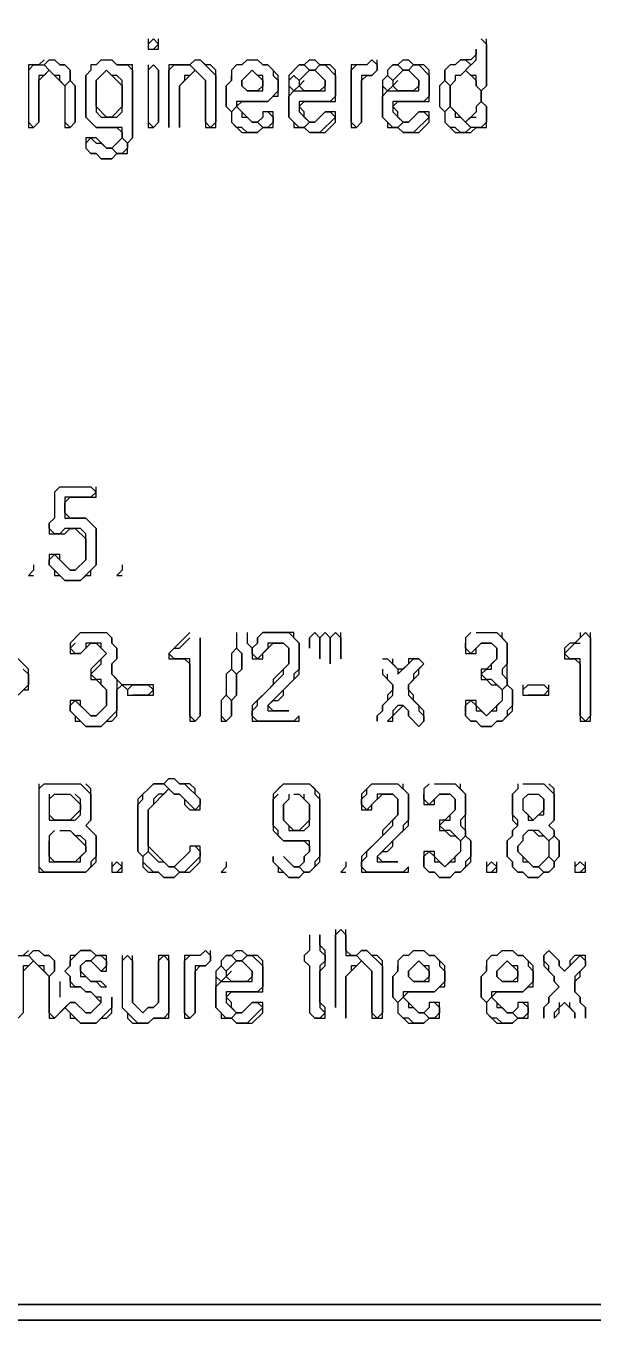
# Model space of a CAD drawing. Header units: metres. Extents: x 29 to 985, y 15 to 633.
# Drawn here: x 140.29 to 161.67, y 14.51 to 63.24 of the extents above; entities that cross this region are included whole.
import ezdxf

# ---------------------------------------------------------------- set-up
doc = ezdxf.new("R2010")
doc.units = ezdxf.units.M
for name, color, linetype in [('EXTERIOR_WALL_HIGHLIGHT', 2, 'CONTINUOUS'), ('INTERIOR_WALL_HIGHLIGHT', 4, 'CONTINUOUS'), ('ORIGINAL_DRAWING', 8, 'CONTINUOUS')]:
    doc.layers.add(name, color=color, linetype=linetype)

msp = doc.modelspace()

# ---------------------------------------------------------------- linework, layer by layer
at = {"layer": 'EXTERIOR_WALL_HIGHLIGHT'}
msp.add_lwpolyline([(29.216, 632.745), (29.02, 632.549), (29.02, 14.706), (29.216, 14.51), (985.294, 14.51), (985.49, 14.706), (985.49, 632.549), (985.294, 632.745)], close=True, dxfattribs=at)
at = {"layer": 'INTERIOR_WALL_HIGHLIGHT'}
for points in [[(29.412, 632.745), (985.098, 632.745), (985.49, 632.353), (985.49, 14.902), (985.098, 14.51), (29.412, 14.51), (29.02, 14.902), (29.02, 632.353)], [(29.608, 117.451), (29.608, 15.098), (240.588, 15.098), (240.784, 15.294), (240.784, 117.451)], [(29.608, 117.255), (29.804, 117.451), (240.588, 117.451), (240.784, 117.255), (240.784, 15.49), (240.392, 15.098), (29.804, 15.098), (29.608, 15.294)]]:
    msp.add_lwpolyline(points, close=True, dxfattribs=at)
at = {"layer": 'ORIGINAL_DRAWING'}
for points in [[(144.902, 62.549), (145.098, 62.745), (145.294, 62.549), (145.098, 62.353)], [(144.902, 62.745), (144.902, 62.353), (145.294, 62.353), (145.294, 62.745)], [(157.451, 62.745), (157.647, 62.549), (157.647, 60.98), (157.451, 60.784), (157.255, 60.98), (157.255, 61.373), (157.059, 61.373), (156.863, 61.569), (157.255, 61.961), (157.255, 62.353), (157.255, 62.157), (157.059, 61.961), (156.667, 61.961), (156.471, 61.765), (156.275, 61.765), (156.078, 61.569), (156.078, 61.176), (155.882, 60.98), (155.882, 60.196), (156.078, 60), (156.078, 59.608), (156.471, 59.216), (157.059, 59.216), (157.255, 59.412), (157.647, 59.412), (157.647, 60.196), (157.451, 60.392), (157.451, 60.784), (157.647, 60.98), (157.647, 62.745)], [(140.98, 61.961), (140.784, 61.765), (140.392, 61.765), (140.392, 59.412), (140.588, 59.412), (140.784, 59.608), (140.784, 61.176), (141.176, 61.569), (141.765, 60.98), (141.765, 59.412), (141.961, 59.412), (142.157, 59.608), (142.157, 60.98), (141.961, 61.176), (141.961, 61.569), (141.765, 61.765), (141.569, 61.765), (141.373, 61.961)], [(140.98, 61.765), (141.176, 61.961), (141.373, 61.961), (141.569, 61.765), (141.765, 61.765), (141.961, 61.569), (141.961, 61.176), (141.765, 60.98), (141.569, 61.176), (141.569, 61.373), (141.373, 61.373)], [(143.137, 61.961), (143.529, 61.961), (143.725, 61.765), (144.118, 61.765), (144.314, 61.569), (144.314, 59.02), (144.118, 58.824), (143.922, 59.02), (143.922, 59.412), (142.941, 59.412), (142.549, 59.804), (142.549, 61.373)], [(143.137, 61.961), (142.941, 61.765), (142.745, 61.765), (142.745, 61.569), (142.549, 61.373), (142.549, 59.804), (142.941, 59.412), (143.725, 59.412), (143.922, 59.216), (143.922, 59.02), (143.529, 58.627), (143.333, 58.627), (142.941, 59.02), (142.549, 59.02), (142.549, 58.627), (142.745, 58.431), (142.941, 58.431), (143.137, 58.235), (143.529, 58.235), (143.725, 58.431), (144.118, 58.431), (144.118, 58.824), (144.314, 59.02), (144.314, 61.765), (143.725, 61.765), (143.529, 61.961)], [(146.667, 61.961), (146.471, 61.765), (145.686, 61.765), (145.686, 59.412), (145.686, 61.569), (145.882, 61.765), (146.471, 61.765), (146.667, 61.569), (146.471, 61.373), (146.275, 61.373), (146.275, 61.176), (146.078, 60.98), (146.078, 59.412), (146.078, 60.98), (146.667, 61.569), (147.059, 61.176), (147.059, 59.412), (147.451, 59.412), (147.451, 61.569), (147.255, 61.765), (147.059, 61.765), (146.863, 61.961)], [(146.471, 61.765), (146.667, 61.961), (146.863, 61.961), (147.451, 61.373), (147.451, 59.608), (147.255, 59.412), (147.059, 59.608), (147.059, 61.176)], [(148.627, 61.961), (149.02, 61.961), (149.216, 61.765), (149.412, 61.765), (149.608, 61.569), (149.608, 61.373), (149.804, 61.176), (149.804, 60.784), (149.412, 60.392), (148.235, 60.392), (148.235, 60.196), (148.039, 60), (147.843, 60.196), (147.843, 60.98), (148.039, 61.176), (148.039, 61.373)], [(148.627, 61.961), (148.431, 61.765), (148.235, 61.765), (148.039, 61.569), (148.039, 61.176), (147.843, 60.98), (147.843, 60.196), (148.039, 60), (148.039, 59.608), (148.431, 59.216), (149.02, 59.216), (149.216, 59.412), (149.608, 59.412), (149.608, 60), (149.216, 60), (149.216, 59.804), (149.02, 59.608), (148.824, 59.608), (148.235, 60.196), (148.431, 60.392), (149.412, 60.392), (149.608, 60.588), (149.804, 60.588), (149.804, 61.373), (149.412, 61.765), (149.216, 61.765), (149.02, 61.961)], [(150.98, 61.961), (150.784, 61.765), (150.588, 61.765), (150.196, 61.373), (150.196, 59.804), (150.392, 59.608), (150.392, 59.412), (150.784, 59.412), (150.98, 59.216), (151.569, 59.216), (151.961, 59.608), (151.961, 60), (151.569, 60), (151.176, 59.608), (150.98, 59.608), (150.784, 59.804), (150.784, 60), (150.588, 60.196), (150.784, 60.392), (151.961, 60.392), (151.961, 61.569), (151.765, 61.765), (151.373, 61.765), (151.176, 61.961)], [(150.784, 61.765), (150.98, 61.961), (151.176, 61.961), (151.373, 61.765), (151.176, 61.569), (150.98, 61.569)], [(153.137, 61.765), (153.333, 61.961), (153.529, 61.765), (153.529, 61.569), (153.333, 61.373), (152.941, 61.373), (152.941, 59.608), (152.745, 59.412), (152.549, 59.608), (152.549, 61.569), (152.745, 61.765)], [(153.333, 61.961), (153.137, 61.765), (152.549, 61.765), (152.549, 59.412), (152.745, 59.412), (152.941, 59.608), (152.941, 61.176), (153.137, 61.373), (153.333, 61.373), (153.529, 61.569), (153.529, 61.961)], [(154.51, 61.961), (154.314, 61.765), (154.118, 61.765), (153.922, 61.569), (153.922, 61.373), (153.725, 61.176), (153.725, 59.804), (153.922, 59.608), (153.922, 59.412), (154.314, 59.412), (154.51, 59.216), (155.098, 59.216), (155.49, 59.608), (155.49, 60), (155.098, 60), (154.706, 59.608), (154.51, 59.608), (154.314, 59.804), (154.314, 60), (154.118, 60.196), (154.314, 60.392), (155.49, 60.392), (155.49, 61.569), (155.294, 61.765), (154.902, 61.765), (154.706, 61.961)], [(154.314, 61.765), (154.51, 61.961), (154.706, 61.961), (154.902, 61.765), (154.706, 61.569), (154.51, 61.569)], [(156.471, 61.765), (156.667, 61.961), (156.863, 61.961), (157.059, 61.765), (156.667, 61.373), (156.471, 61.373), (156.471, 61.176), (156.275, 60.98), (156.078, 61.176), (156.078, 61.569), (156.275, 61.765)], [(140.392, 61.569), (140.588, 61.765), (140.98, 61.765), (141.176, 61.569), (140.98, 61.373), (140.784, 61.373), (140.784, 59.608), (140.588, 59.412), (140.392, 59.608)], [(143.333, 61.569), (143.922, 60.98), (143.922, 60.196), (143.529, 59.804), (143.333, 59.804), (142.941, 60.196), (142.941, 61.176)], [(143.333, 61.569), (142.941, 61.176), (142.941, 60), (143.137, 59.804), (143.725, 59.804), (143.922, 60), (143.922, 61.176), (143.725, 61.373), (143.529, 61.373)], [(144.902, 61.569), (145.098, 61.765), (145.294, 61.569), (145.294, 59.608), (145.098, 59.412), (144.902, 59.608)], [(144.902, 61.765), (144.902, 59.412), (145.098, 59.412), (145.294, 59.608), (145.294, 61.569), (145.098, 61.765)], [(148.824, 61.569), (149.216, 61.176), (149.216, 60.98), (149.02, 60.784), (148.627, 60.784), (148.431, 60.98), (148.431, 61.176)], [(148.824, 61.569), (148.431, 61.176), (148.431, 60.98), (148.627, 60.784), (149.216, 60.784), (149.216, 61.373), (149.02, 61.373)], [(151.176, 61.569), (151.373, 61.765), (151.569, 61.765), (151.961, 61.373), (151.961, 60.588), (151.765, 60.392), (150.588, 60.392), (150.588, 60), (150.98, 59.608), (150.784, 59.412), (150.588, 59.412), (150.196, 59.804), (150.196, 60.588), (150.392, 60.784), (151.569, 60.784), (151.569, 61.176)], [(150.392, 61.569), (150.588, 61.765), (150.784, 61.765), (150.98, 61.569), (150.588, 61.176), (150.392, 61.373)], [(150.784, 61.373), (150.98, 61.569), (151.176, 61.569), (151.569, 61.176), (151.569, 60.98), (151.373, 60.784), (150.784, 60.784), (150.588, 60.98), (150.784, 61.176)], [(154.706, 61.569), (154.902, 61.765), (155.098, 61.765), (155.49, 61.373), (155.49, 60.588), (155.294, 60.392), (154.118, 60.392), (154.118, 60), (154.51, 59.608), (154.314, 59.412), (154.118, 59.412), (153.725, 59.804), (153.725, 60.588), (153.922, 60.784), (155.098, 60.784), (155.098, 61.176)], [(153.922, 61.569), (154.118, 61.765), (154.314, 61.765), (154.51, 61.569), (154.118, 61.176), (153.922, 61.373)], [(154.314, 61.373), (154.51, 61.569), (154.706, 61.569), (155.098, 61.176), (155.098, 60.98), (154.902, 60.784), (154.314, 60.784), (154.118, 60.98), (154.314, 61.176)], [(156.863, 61.569), (157.255, 61.176), (157.255, 60.98), (157.451, 60.784), (157.451, 60.392), (157.255, 60.196), (157.255, 60), (156.863, 59.608), (156.275, 60.196), (156.275, 60.98)], [(141.765, 60.98), (141.961, 61.176), (142.157, 60.98), (142.157, 59.608), (141.961, 59.412), (141.765, 59.608)], [(150.196, 61.176), (150.392, 61.373), (150.588, 61.176), (150.588, 60.98), (150.392, 60.784), (150.196, 60.98)], [(153.725, 61.176), (153.922, 61.373), (154.118, 61.176), (154.118, 60.98), (153.922, 60.784), (153.725, 60.98)], [(155.882, 60.98), (156.078, 61.176), (156.275, 60.98), (156.275, 60.196), (156.078, 60), (155.882, 60.196)], [(148.039, 60), (148.235, 60.196), (148.431, 60), (148.431, 59.804), (148.627, 59.804), (148.824, 59.608), (149.02, 59.608), (149.216, 59.412), (149.02, 59.216), (148.627, 59.216), (148.431, 59.412), (148.235, 59.412), (148.039, 59.608)], [(149.412, 60), (149.608, 59.804), (149.608, 59.608), (149.412, 59.412), (149.216, 59.412), (149.02, 59.608)], [(151.569, 60), (151.765, 60), (151.961, 59.804), (151.373, 59.216), (150.98, 59.216), (150.784, 59.412), (150.98, 59.608), (151.176, 59.608)], [(155.098, 60), (155.294, 60), (155.49, 59.804), (154.902, 59.216), (154.51, 59.216), (154.314, 59.412), (154.51, 59.608), (154.706, 59.608)], [(156.078, 60), (156.275, 60.196), (156.471, 60), (156.471, 59.804), (156.667, 59.804), (157.059, 59.412), (156.863, 59.216), (156.667, 59.216), (156.471, 59.412), (156.275, 59.412), (156.078, 59.608)], [(157.255, 60.196), (157.451, 60.392), (157.647, 60.196), (157.647, 59.608), (157.451, 59.412), (157.059, 59.412), (156.863, 59.608), (157.059, 59.804), (157.255, 59.804)], [(142.549, 58.824), (142.745, 59.02), (142.941, 58.824), (143.137, 58.824), (143.333, 58.627), (143.529, 58.627), (143.725, 58.431), (143.529, 58.235), (143.137, 58.235), (142.941, 58.431), (142.745, 58.431), (142.549, 58.627)], [(143.922, 59.02), (144.118, 58.824), (144.118, 58.627), (143.922, 58.431), (143.725, 58.431), (143.529, 58.627)], [(141.373, 45.686), (141.569, 45.882), (142.745, 45.882), (142.941, 45.686), (142.745, 45.49), (141.765, 45.49), (141.765, 44.706), (142.549, 44.706), (142.941, 44.314), (142.941, 42.941), (142.353, 42.353), (141.765, 42.353), (141.176, 42.941), (141.176, 43.137), (141.373, 43.333), (141.961, 42.745), (142.157, 42.745), (142.549, 43.137), (142.549, 44.118), (142.353, 44.314), (141.765, 44.314), (141.569, 44.118), (141.373, 44.118), (141.176, 44.314), (141.176, 44.51), (141.373, 44.706)], [(141.569, 45.882), (141.373, 45.686), (141.373, 44.706), (141.176, 44.51), (141.176, 44.118), (141.765, 44.118), (141.961, 44.314), (142.157, 44.314), (142.549, 43.922), (142.549, 43.137), (142.157, 42.745), (141.961, 42.745), (141.569, 43.137), (141.569, 43.333), (141.176, 43.333), (141.176, 42.941), (141.373, 42.745), (141.373, 42.549), (141.569, 42.549), (141.765, 42.353), (142.353, 42.353), (142.549, 42.549), (142.745, 42.549), (142.745, 42.745), (142.941, 42.941), (142.941, 44.314), (142.549, 44.706), (141.961, 44.706), (141.765, 44.902), (141.765, 45.294), (141.961, 45.49), (142.941, 45.49), (142.941, 45.882)], [(140.588, 42.941), (140.588, 42.745), (140.392, 42.549), (140.588, 42.549)], [(143.922, 42.941), (143.922, 42.745), (143.725, 42.549), (143.922, 42.549)], [(142.157, 40.196), (142.353, 40.392), (143.333, 40.392), (143.529, 40.196), (143.529, 40), (143.725, 39.804), (143.725, 39.412), (143.529, 39.216), (143.529, 38.824), (143.725, 38.627), (143.725, 37.451), (143.137, 36.863), (142.549, 36.863), (141.961, 37.451), (141.961, 37.647), (142.157, 37.843), (142.745, 37.255), (142.941, 37.255), (143.333, 37.647), (143.333, 38.235), (143.137, 38.431), (143.137, 38.627), (142.941, 38.627), (142.745, 38.824), (143.137, 39.216), (143.137, 39.412), (143.333, 39.608), (143.137, 39.804), (143.137, 40), (142.549, 40), (142.549, 39.804), (142.353, 39.608), (142.157, 39.608), (141.961, 39.804), (142.157, 40)], [(142.353, 40.392), (141.961, 40), (141.961, 39.608), (142.353, 39.608), (142.745, 40), (142.941, 40), (143.333, 39.608), (142.745, 39.02), (142.745, 38.627), (142.941, 38.627), (143.333, 38.235), (143.333, 37.647), (142.941, 37.255), (142.745, 37.255), (142.353, 37.647), (142.353, 37.843), (141.961, 37.843), (141.961, 37.451), (142.157, 37.255), (142.157, 37.059), (142.353, 37.059), (142.549, 36.863), (143.137, 36.863), (143.333, 37.059), (143.529, 37.059), (143.725, 37.255), (143.725, 38.235), (143.922, 38.431), (144.118, 38.235), (144.118, 38.039), (145.098, 38.039), (145.098, 38.431), (143.922, 38.431), (143.529, 38.824), (143.529, 39.216), (143.725, 39.412), (143.725, 39.804), (143.529, 40), (143.529, 40.196), (143.333, 40.392)], [(146.471, 40.392), (145.686, 39.608), (145.686, 39.412), (146.275, 39.412), (146.471, 39.216), (146.471, 37.059), (146.667, 37.059), (146.863, 37.255), (146.863, 40.196), (146.863, 37.255), (146.667, 37.059), (146.471, 37.255), (146.471, 39.412), (145.882, 39.412), (145.686, 39.608), (145.882, 39.804), (146.078, 39.804), (146.471, 40.196)], [(148.235, 40.392), (148.235, 39.804), (148.039, 39.608), (148.039, 39.02), (147.843, 38.824), (147.843, 38.039), (147.647, 37.843), (147.647, 37.059), (147.843, 37.059), (148.039, 37.255), (148.039, 37.843), (148.235, 38.039), (148.235, 38.824), (148.431, 39.02), (148.431, 39.608), (148.235, 39.804)], [(148.627, 40.392), (148.627, 40), (148.824, 39.804), (148.824, 39.412), (149.216, 39.412), (149.216, 39.608), (149.608, 40), (150, 40), (150.196, 39.804), (150.196, 39.216), (149.608, 38.627), (149.608, 38.431), (148.824, 37.647), (148.824, 37.059), (150.588, 37.059), (150.588, 37.255), (150.392, 37.059), (149.02, 37.059), (148.824, 37.255), (148.824, 37.451), (149.02, 37.647), (149.02, 37.843), (150, 38.824), (150, 39.02), (150.196, 39.216), (150.196, 39.804), (150, 40), (149.412, 40), (149.412, 39.804), (149.02, 39.412), (148.824, 39.608), (148.824, 39.804), (149.02, 40), (149.02, 40.196), (149.216, 40.392), (150.196, 40.392), (150.588, 40), (150.588, 39.02), (150.392, 38.824), (150.392, 38.627), (149.412, 37.647), (149.412, 37.451), (150.196, 37.451), (149.608, 37.451), (149.412, 37.647), (149.608, 37.843), (149.804, 37.843), (150, 38.039), (150, 38.235), (150.588, 38.824), (150.588, 40), (150.392, 40.196), (150.392, 40.392), (149.216, 40.392), (149.02, 40.196), (149.02, 40), (148.824, 39.804), (148.627, 40)], [(151.176, 40.392), (150.98, 40.196), (150.98, 39.804), (150.98, 40.196), (151.176, 40.392), (151.373, 40.196), (151.373, 39.412), (151.373, 40.196), (151.569, 40.392), (151.765, 40.196), (151.765, 39.216), (151.765, 40.196), (151.961, 40.392), (152.157, 40.196), (152.157, 39.412), (152.157, 40.392)], [(157.255, 40.392), (158.039, 40.392), (158.431, 40), (158.431, 39.216), (158.235, 39.02), (158.235, 38.824), (158.431, 38.627), (158.431, 38.431), (158.235, 38.235), (157.843, 38.627), (157.647, 38.627), (157.451, 38.824), (157.647, 39.02), (157.843, 39.02), (157.843, 39.216), (158.039, 39.412), (158.039, 39.804), (157.843, 40), (157.451, 40), (157.059, 39.608), (156.863, 39.804), (156.863, 40)], [(157.059, 40.392), (156.863, 40.196), (156.863, 39.608), (157.255, 39.608), (157.255, 39.804), (157.451, 40), (157.843, 40), (158.039, 39.804), (158.039, 39.412), (157.647, 39.02), (157.451, 39.02), (157.451, 38.627), (157.647, 38.627), (157.843, 38.431), (158.039, 38.431), (158.235, 38.235), (158.235, 37.843), (157.647, 37.255), (157.255, 37.647), (157.255, 37.843), (156.863, 37.843), (156.863, 37.255), (157.059, 37.059), (157.255, 37.059), (157.451, 36.863), (157.843, 36.863), (158.039, 37.059), (158.235, 37.059), (158.627, 37.451), (158.627, 38.235), (158.431, 38.431), (158.431, 40), (158.235, 40.196), (158.235, 40.392)], [(161.176, 40.196), (161.373, 40.392), (161.569, 40.196), (161.569, 37.255), (161.373, 37.059), (161.176, 37.255), (161.176, 39.412), (160.784, 39.412), (160.588, 39.608), (160.98, 40), (161.176, 40)], [(161.176, 40.392), (161.176, 40.196), (160.98, 40), (160.784, 40), (160.588, 39.804), (160.588, 39.412), (160.98, 39.412), (161.176, 39.216), (161.176, 37.059), (161.569, 37.059), (161.569, 40.392)], [(148.039, 39.608), (148.235, 39.804), (148.431, 39.608), (148.431, 39.02), (148.235, 38.824), (148.039, 39.02)], [(140.196, 38.235), (140.392, 38.235), (140.392, 39.02), (140, 39.412)], [(140.196, 39.02), (140.392, 38.824), (140.392, 38.431), (140, 38.039)], [(147.843, 38.824), (148.039, 39.02), (148.235, 38.824), (148.235, 38.039), (148.039, 37.843), (147.843, 38.039)], [(153.725, 39.02), (153.725, 38.824), (154.118, 38.431), (154.118, 38.235), (153.922, 38.039), (153.922, 37.843), (153.725, 37.647), (153.725, 37.451), (153.529, 37.255), (153.529, 37.059), (153.529, 37.255), (153.725, 37.451), (153.725, 37.647), (154.118, 38.039), (154.118, 38.431), (153.922, 38.627), (153.922, 38.824)], [(153.725, 39.412), (153.922, 39.412), (154.314, 39.02), (154.314, 38.824), (154.902, 39.412), (155.098, 39.412), (155.294, 39.216), (154.902, 38.824), (154.902, 38.627), (154.706, 38.431), (154.706, 38.039), (155.098, 37.647), (155.098, 37.451), (155.294, 37.255), (155.294, 37.059), (155.098, 36.863), (154.706, 37.255), (154.706, 37.451), (154.51, 37.647), (154.314, 37.647), (154.118, 37.451), (154.118, 37.255), (153.922, 37.059), (154.118, 37.059), (154.118, 37.255), (154.51, 37.647), (154.706, 37.451), (154.706, 37.255), (155.098, 36.863), (155.294, 37.059), (155.294, 37.451), (154.902, 37.843), (154.902, 38.039), (154.706, 38.235), (154.706, 38.431), (155.098, 38.824), (155.098, 39.02), (155.294, 39.216), (155.098, 39.412), (154.706, 39.412), (154.706, 39.216), (154.51, 39.02), (154.314, 39.02), (154.118, 39.216), (154.118, 39.412)], [(144.118, 38.235), (144.314, 38.431), (144.902, 38.431), (145.098, 38.235), (144.902, 38.039), (144.314, 38.039)], [(147.647, 37.843), (147.843, 38.039), (148.039, 37.843), (148.039, 37.255), (147.843, 37.059), (147.647, 37.255)], [(158.235, 38.235), (158.431, 38.431), (158.627, 38.235), (158.627, 37.647), (158.431, 37.451), (158.431, 37.255), (158.235, 37.059), (158.039, 37.059), (157.843, 36.863), (157.451, 36.863), (157.255, 37.059), (157.059, 37.059), (156.863, 37.255), (156.863, 37.647), (157.059, 37.843), (157.255, 37.647), (157.255, 37.451), (157.451, 37.451), (157.647, 37.255), (157.843, 37.451), (158.039, 37.451), (158.039, 37.647), (158.235, 37.843)], [(159.02, 38.235), (159.216, 38.431), (159.804, 38.431), (160, 38.235), (159.804, 38.039), (159.216, 38.039)], [(159.02, 38.431), (159.02, 38.039), (160, 38.039), (160, 38.431)], [(140.784, 34.51), (140.98, 34.706), (142.353, 34.706), (142.745, 34.314), (142.745, 33.333), (142.549, 33.137), (142.941, 32.745), (142.941, 31.961), (142.745, 31.765), (142.745, 31.569), (142.549, 31.373), (140.98, 31.373), (140.784, 31.569)], [(140.784, 34.706), (140.784, 31.373), (142.549, 31.373), (142.941, 31.765), (142.941, 32.745), (142.549, 33.137), (142.745, 33.333), (142.745, 34.51), (142.549, 34.706)], [(145.686, 34.902), (145.49, 34.706), (145.098, 34.706), (144.51, 34.118), (144.51, 32.157), (144.706, 31.961), (144.706, 31.569), (144.902, 31.373), (145.294, 31.373), (145.49, 31.176), (145.882, 31.176), (146.078, 31.373), (146.471, 31.373), (146.863, 31.765), (146.863, 32.353), (146.471, 32.353), (146.471, 32.157), (145.882, 31.569), (145.686, 31.569), (144.902, 32.353), (144.902, 33.725), (145.686, 34.51), (145.882, 34.314), (146.078, 34.314), (146.275, 34.118), (146.275, 33.922), (146.471, 33.725), (146.863, 33.725), (146.863, 34.118), (146.667, 34.314), (146.667, 34.51), (146.471, 34.706), (146.078, 34.706), (145.882, 34.902)], [(145.098, 34.706), (145.49, 34.706), (145.686, 34.51), (145.49, 34.314), (145.294, 34.314), (145.098, 34.118), (145.098, 33.922), (144.902, 33.725), (144.902, 32.157), (144.706, 31.961), (144.51, 32.157), (144.51, 33.922), (144.706, 34.118), (144.706, 34.314)], [(145.49, 34.706), (145.686, 34.902), (145.882, 34.902), (146.078, 34.706), (146.275, 34.706), (146.863, 34.118), (146.863, 33.922), (146.667, 33.725), (146.078, 34.314), (145.882, 34.314)], [(149.804, 34.51), (150, 34.706), (150.98, 34.706), (151.176, 34.51), (151.176, 34.314), (151.373, 34.118), (151.373, 31.961), (151.176, 31.765), (151.176, 31.569), (150.98, 31.373), (150.784, 31.373), (150.588, 31.569), (150.784, 31.765), (150.784, 31.961), (150.98, 32.157), (150.98, 32.549), (150, 32.549), (149.804, 32.745), (149.804, 32.941), (149.608, 33.137), (149.608, 34.118), (149.804, 34.314)], [(150, 34.706), (149.608, 34.314), (149.608, 32.941), (150, 32.549), (150.784, 32.549), (150.98, 32.353), (150.98, 32.157), (150.784, 31.961), (150.784, 31.765), (150.588, 31.569), (150.392, 31.569), (150, 31.961), (150.392, 31.569), (150.588, 31.569), (150.784, 31.373), (150.588, 31.176), (150.196, 31.176), (149.608, 31.765), (149.608, 31.961), (149.608, 31.765), (149.804, 31.569), (149.804, 31.373), (150, 31.373), (150.196, 31.176), (150.588, 31.176), (150.784, 31.373), (150.98, 31.373), (151.373, 31.765), (151.373, 34.314), (150.98, 34.706)], [(153.333, 34.706), (152.941, 34.314), (152.941, 33.725), (153.333, 33.725), (153.333, 33.922), (153.725, 34.314), (154.118, 34.314), (154.314, 34.118), (154.314, 33.529), (153.725, 32.941), (153.725, 32.745), (152.941, 31.961), (152.941, 31.373), (154.706, 31.373), (154.706, 31.569), (154.51, 31.373), (153.137, 31.373), (152.941, 31.569), (152.941, 31.765), (153.137, 31.961), (153.137, 32.157), (154.118, 33.137), (154.118, 33.333), (154.314, 33.529), (154.314, 34.118), (154.118, 34.314), (153.529, 34.314), (153.529, 34.118), (153.137, 33.725), (152.941, 33.922), (152.941, 34.118), (153.137, 34.314), (153.137, 34.51), (153.333, 34.706), (154.314, 34.706), (154.706, 34.314), (154.706, 33.333), (154.51, 33.137), (154.51, 32.941), (153.529, 31.961), (153.529, 31.765), (154.314, 31.765), (153.725, 31.765), (153.529, 31.961), (153.725, 32.157), (153.922, 32.157), (154.118, 32.353), (154.118, 32.549), (154.706, 33.137), (154.706, 34.314), (154.51, 34.51), (154.51, 34.706)], [(155.686, 34.706), (156.471, 34.706), (156.863, 34.314), (156.863, 33.529), (156.667, 33.333), (156.667, 33.137), (156.863, 32.941), (156.863, 32.745), (156.667, 32.549), (156.275, 32.941), (156.078, 32.941), (155.882, 33.137), (156.078, 33.333), (156.275, 33.333), (156.275, 33.529), (156.471, 33.725), (156.471, 34.118), (156.275, 34.314), (155.882, 34.314), (155.49, 33.922), (155.294, 34.118), (155.294, 34.314)], [(155.49, 34.706), (155.294, 34.51), (155.294, 33.922), (155.686, 33.922), (155.686, 34.118), (155.882, 34.314), (156.275, 34.314), (156.471, 34.118), (156.471, 33.725), (156.078, 33.333), (155.882, 33.333), (155.882, 32.941), (156.078, 32.941), (156.275, 32.745), (156.471, 32.745), (156.667, 32.549), (156.667, 32.157), (156.078, 31.569), (155.686, 31.961), (155.686, 32.157), (155.294, 32.157), (155.294, 31.569), (155.49, 31.373), (155.686, 31.373), (155.882, 31.176), (156.275, 31.176), (156.471, 31.373), (156.667, 31.373), (157.059, 31.765), (157.059, 32.549), (156.863, 32.745), (156.863, 34.314), (156.667, 34.51), (156.667, 34.706)], [(159.02, 34.706), (159.804, 34.706), (160.196, 34.314), (160.196, 33.333), (160, 33.137), (160.196, 32.941), (160.196, 32.745), (160, 32.549), (159.608, 32.941), (159.216, 32.941), (159.02, 32.745), (159.02, 32.549), (158.824, 32.353), (158.824, 32.157), (159.02, 31.961), (159.02, 31.765), (159.216, 31.765), (159.412, 31.569), (159.608, 31.569), (159.804, 31.373), (159.608, 31.176), (159.216, 31.176), (159.02, 31.373), (158.824, 31.373), (158.627, 31.569), (158.627, 31.765), (158.431, 31.961), (158.431, 32.549), (158.627, 32.745), (158.627, 32.941), (158.824, 33.137), (158.824, 33.333), (158.627, 33.529), (158.627, 34.314)], [(158.824, 34.706), (158.824, 34.51), (158.627, 34.314), (158.627, 33.333), (158.824, 33.137), (158.627, 32.941), (158.627, 32.745), (158.431, 32.549), (158.431, 31.961), (158.627, 31.765), (158.627, 31.569), (158.824, 31.373), (159.02, 31.373), (159.216, 31.176), (159.608, 31.176), (159.804, 31.373), (160, 31.373), (160.196, 31.569), (160.196, 31.765), (160.392, 31.961), (160.392, 32.549), (160.196, 32.745), (160.196, 32.941), (160, 33.137), (160.196, 33.333), (160.196, 34.51), (160, 34.706)], [(141.176, 34.118), (141.373, 34.314), (141.961, 34.314), (142.353, 33.922), (142.353, 33.725), (141.961, 33.333), (141.373, 33.333), (141.176, 33.529)], [(141.176, 34.314), (141.176, 33.333), (142.157, 33.333), (142.353, 33.529), (142.353, 34.118), (142.157, 34.314)], [(150.392, 34.314), (150.588, 34.314), (150.98, 33.922), (150.98, 33.333), (150.588, 32.941), (150.392, 32.941), (150, 33.333), (150, 33.922)], [(150.196, 34.314), (150.196, 34.118), (150, 33.922), (150, 33.333), (150.196, 33.137), (150.196, 32.941), (150.784, 32.941), (150.98, 33.137), (150.98, 33.922), (150.784, 34.118), (150.784, 34.314)], [(159.02, 34.118), (159.216, 34.314), (159.608, 34.314), (159.804, 34.118), (159.804, 33.725), (159.412, 33.333), (159.02, 33.725)], [(159.216, 34.314), (159.02, 34.118), (159.02, 33.725), (159.216, 33.529), (159.216, 33.333), (159.412, 33.333), (159.608, 33.529), (159.804, 33.529), (159.804, 34.118), (159.608, 34.314)], [(141.569, 32.941), (141.961, 32.941), (142.549, 32.353), (142.549, 32.157), (142.157, 31.765), (141.373, 31.765), (141.176, 31.961), (141.176, 32.549)], [(141.373, 32.941), (141.176, 32.745), (141.176, 31.765), (142.353, 31.765), (142.353, 31.961), (142.549, 32.157), (142.549, 32.549), (142.353, 32.745), (142.157, 32.745), (141.961, 32.941)], [(156.667, 32.549), (156.863, 32.745), (157.059, 32.549), (157.059, 31.961), (156.863, 31.765), (156.863, 31.569), (156.667, 31.373), (156.471, 31.373), (156.275, 31.176), (155.882, 31.176), (155.686, 31.373), (155.49, 31.373), (155.294, 31.569), (155.294, 31.961), (155.49, 32.157), (155.686, 31.961), (155.686, 31.765), (155.882, 31.765), (156.078, 31.569), (156.275, 31.765), (156.471, 31.765), (156.471, 31.961), (156.667, 32.157)], [(159.412, 32.941), (159.608, 32.745), (159.804, 32.745), (160, 32.549), (160, 31.961), (159.608, 31.569), (159.412, 31.569), (158.824, 32.157), (158.824, 32.353)], [(160, 32.549), (160.196, 32.745), (160.392, 32.549), (160.392, 31.961), (160.196, 31.765), (160, 31.961)], [(146.667, 32.353), (146.863, 32.157), (146.863, 31.961), (146.275, 31.373), (146.078, 31.373), (145.882, 31.569)], [(143.529, 31.569), (143.725, 31.765), (143.922, 31.569), (143.725, 31.373)], [(143.529, 31.765), (143.529, 31.373), (143.922, 31.373), (143.922, 31.765)], [(144.706, 31.961), (144.902, 32.157), (145.294, 31.765), (145.49, 31.765), (145.686, 31.569), (145.882, 31.569), (146.078, 31.373), (145.882, 31.176), (145.49, 31.176), (145.294, 31.373), (145.098, 31.373), (144.706, 31.765)], [(147.843, 31.765), (147.843, 31.569), (147.647, 31.373), (147.843, 31.373)], [(152.353, 31.765), (152.353, 31.569), (152.157, 31.373), (152.353, 31.373)], [(157.647, 31.569), (157.843, 31.765), (158.039, 31.569), (157.843, 31.373)], [(157.647, 31.765), (157.647, 31.373), (158.039, 31.373), (158.039, 31.765)], [(160, 31.961), (160.196, 31.765), (160.196, 31.569), (160, 31.373), (159.804, 31.373), (159.608, 31.569)], [(160.98, 31.569), (161.176, 31.765), (161.373, 31.569), (161.176, 31.373)], [(160.98, 31.765), (160.98, 31.373), (161.373, 31.373), (161.373, 31.765)], [(150.98, 29.02), (150.98, 28.431), (150.784, 28.235), (150.784, 28.039), (150.98, 27.843), (150.98, 26.078), (151.176, 25.882), (151.569, 25.882), (151.569, 26.275), (151.373, 26.471), (151.373, 27.647), (151.569, 27.843), (151.569, 28.431), (151.373, 28.627), (151.373, 29.02), (151.373, 28.431), (151.569, 28.235), (151.569, 28.039), (151.373, 27.843), (151.373, 26.275), (151.569, 26.078), (151.373, 25.882), (151.176, 25.882), (150.98, 26.078)], [(151.961, 29.216), (151.961, 26.275), (151.961, 29.02), (152.157, 29.216), (152.353, 29.02), (152.353, 28.235), (152.745, 28.235), (152.941, 28.039), (152.745, 27.843), (152.549, 27.843), (152.549, 27.647), (152.353, 27.451), (152.353, 25.882), (152.353, 27.451), (152.941, 28.039), (153.333, 27.647), (153.333, 25.882), (153.725, 25.882), (153.725, 28.039), (153.529, 28.235), (153.333, 28.235), (153.137, 28.431), (152.941, 28.431), (152.745, 28.235), (152.549, 28.235), (152.353, 28.431), (152.353, 29.216)], [(140.392, 28.431), (140.196, 28.235)], [(140.196, 27.647), (140.588, 28.039), (141.176, 27.451), (141.176, 25.882), (141.373, 25.882), (141.765, 26.275), (141.961, 26.078), (141.961, 25.882), (142.157, 25.882), (142.353, 25.686), (142.941, 25.686), (143.137, 25.882), (143.333, 25.882), (143.529, 26.078), (143.529, 26.667), (143.529, 26.275), (142.941, 25.686), (142.353, 25.686), (141.765, 26.275), (141.961, 26.471), (142.157, 26.471), (142.549, 26.078), (142.745, 26.078), (143.137, 26.471), (143.137, 26.667), (142.941, 26.667), (142.745, 26.863), (142.549, 26.863), (142.353, 27.059), (142.157, 27.059), (141.961, 27.255), (141.961, 27.451), (141.765, 27.647), (141.961, 27.843), (141.961, 28.039), (142.353, 28.431), (142.745, 28.431), (142.941, 28.235), (142.745, 28.039), (142.549, 28.039), (142.353, 27.843), (142.353, 27.451), (142.549, 27.451), (142.745, 27.255), (142.941, 27.255), (143.137, 27.059), (143.333, 27.059), (143.137, 27.255), (142.745, 27.255), (142.353, 27.647), (142.353, 27.843), (142.549, 28.039), (142.745, 28.039), (143.137, 27.647), (143.333, 27.647), (143.333, 28.235), (142.941, 28.235), (142.745, 28.431), (142.353, 28.431), (142.157, 28.235), (141.961, 28.235), (141.961, 27.843), (141.765, 27.647), (141.961, 27.451), (141.961, 27.059), (142.353, 27.059), (142.549, 26.863), (142.745, 26.863), (143.137, 26.471), (142.745, 26.078), (142.549, 26.078), (142.157, 26.471), (141.961, 26.471), (141.373, 25.882), (141.176, 26.078), (141.176, 27.451), (141.373, 27.647), (141.373, 28.039), (141.176, 28.235), (140.98, 28.235), (140.784, 28.431)], [(140.392, 28.235), (140.588, 28.431), (140.784, 28.431), (140.98, 28.235), (141.176, 28.235), (141.373, 28.039), (141.373, 27.647), (141.176, 27.451), (140.98, 27.647), (140.98, 27.843), (140.784, 27.843)], [(146.863, 28.235), (147.059, 28.431), (147.255, 28.235), (147.255, 28.039), (147.059, 27.843), (146.667, 27.843), (146.667, 26.078), (146.471, 25.882), (146.275, 26.078), (146.275, 28.039), (146.471, 28.235)], [(147.059, 28.431), (146.863, 28.235), (146.275, 28.235), (146.275, 25.882), (146.471, 25.882), (146.667, 26.078), (146.667, 27.647), (146.863, 27.843), (147.059, 27.843), (147.255, 28.039), (147.255, 28.431)], [(148.235, 28.431), (148.039, 28.235), (147.843, 28.235), (147.647, 28.039), (147.647, 27.843), (147.451, 27.647), (147.451, 26.275), (147.647, 26.078), (147.647, 25.882), (148.039, 25.882), (148.235, 25.686), (148.824, 25.686), (149.216, 26.078), (149.216, 26.471), (148.824, 26.471), (148.431, 26.078), (148.235, 26.078), (148.039, 26.275), (148.039, 26.471), (147.843, 26.667), (148.039, 26.863), (149.216, 26.863), (149.216, 28.039), (149.02, 28.235), (148.627, 28.235), (148.431, 28.431)], [(148.039, 28.235), (148.235, 28.431), (148.431, 28.431), (148.627, 28.235), (148.431, 28.039), (148.235, 28.039)], [(152.745, 28.235), (152.941, 28.431), (153.137, 28.431), (153.725, 27.843), (153.725, 26.078), (153.529, 25.882), (153.333, 26.078), (153.333, 27.647)], [(154.902, 28.431), (155.294, 28.431), (155.49, 28.235), (155.686, 28.235), (155.882, 28.039), (155.882, 27.843), (156.078, 27.647), (156.078, 27.255), (155.686, 26.863), (154.51, 26.863), (154.51, 26.667), (154.314, 26.471), (154.118, 26.667), (154.118, 27.451), (154.314, 27.647), (154.314, 27.843)], [(154.902, 28.431), (154.706, 28.235), (154.51, 28.235), (154.314, 28.039), (154.314, 27.647), (154.118, 27.451), (154.118, 26.667), (154.314, 26.471), (154.314, 26.078), (154.706, 25.686), (155.294, 25.686), (155.49, 25.882), (155.882, 25.882), (155.882, 26.471), (155.49, 26.471), (155.49, 26.275), (155.294, 26.078), (155.098, 26.078), (154.51, 26.667), (154.706, 26.863), (155.686, 26.863), (155.882, 27.059), (156.078, 27.059), (156.078, 27.843), (155.686, 28.235), (155.49, 28.235), (155.294, 28.431)], [(158.235, 28.431), (158.627, 28.431), (158.824, 28.235), (159.02, 28.235), (159.216, 28.039), (159.216, 27.843), (159.412, 27.647), (159.412, 27.255), (159.02, 26.863), (157.843, 26.863), (157.843, 26.667), (157.647, 26.471), (157.451, 26.667), (157.451, 27.451), (157.647, 27.647), (157.647, 27.843)], [(158.235, 28.431), (158.039, 28.235), (157.843, 28.235), (157.647, 28.039), (157.647, 27.647), (157.451, 27.451), (157.451, 26.667), (157.647, 26.471), (157.647, 26.078), (158.039, 25.686), (158.627, 25.686), (158.824, 25.882), (159.216, 25.882), (159.216, 26.471), (158.824, 26.471), (158.824, 26.275), (158.627, 26.078), (158.431, 26.078), (157.843, 26.667), (158.039, 26.863), (159.02, 26.863), (159.216, 27.059), (159.412, 27.059), (159.412, 27.843), (159.02, 28.235), (158.824, 28.235), (158.627, 28.431)], [(160, 28.431), (159.804, 28.235), (159.804, 27.843), (160.196, 27.451), (160.196, 27.255), (160.392, 27.059), (160, 26.667), (160, 26.471), (159.804, 26.275), (159.804, 25.882), (159.804, 26.275), (160, 26.471), (160, 26.667), (160.392, 27.059), (160.196, 27.255), (160.196, 27.451), (160, 27.647), (160, 27.843), (159.804, 28.039), (159.804, 28.235), (160, 28.431), (160.392, 28.039), (160.392, 27.843), (160.588, 27.647), (161.176, 28.235), (161.373, 28.039), (161.373, 27.843), (160.98, 27.451), (160.98, 26.863), (161.176, 26.667), (161.176, 26.471), (161.373, 26.275), (161.373, 25.882), (161.373, 26.275), (161.176, 26.471), (161.176, 26.667), (160.98, 26.863), (160.98, 27.255), (161.176, 27.451), (161.176, 27.647), (161.373, 27.843), (161.373, 28.235), (160.98, 28.235), (160.784, 28.039), (160.784, 27.843), (160.588, 27.647), (160.392, 27.843), (160.392, 28.039)], [(139.804, 28.039), (140, 28.235), (140.392, 28.235), (140.588, 28.039), (140.392, 27.843), (140.196, 27.843), (140.196, 26.078), (140, 25.882), (139.804, 26.078)], [(142.745, 28.039), (142.941, 28.235), (143.137, 28.235), (143.333, 28.039), (143.333, 27.843), (143.137, 27.647)], [(143.922, 28.039), (144.118, 28.235), (144.314, 28.039), (144.314, 26.471), (144.706, 26.078), (144.902, 26.275), (145.098, 26.275), (145.294, 26.471), (145.294, 28.039), (145.49, 28.235), (145.686, 28.039), (145.686, 26.078), (145.49, 25.882), (145.098, 25.882), (144.902, 25.686), (144.51, 25.686), (143.922, 26.275)], [(143.922, 28.235), (143.922, 26.275), (144.118, 26.078), (144.118, 25.882), (144.314, 25.686), (144.902, 25.686), (145.098, 25.882), (145.686, 25.882), (145.686, 28.235), (145.294, 28.235), (145.294, 26.471), (145.098, 26.275), (144.902, 26.275), (144.706, 26.078), (144.314, 26.471), (144.314, 28.235)], [(148.431, 28.039), (148.627, 28.235), (148.824, 28.235), (149.216, 27.843), (149.216, 27.059), (149.02, 26.863), (147.843, 26.863), (147.843, 26.471), (148.235, 26.078), (148.039, 25.882), (147.843, 25.882), (147.451, 26.275), (147.451, 27.059), (147.647, 27.255), (148.824, 27.255), (148.824, 27.647)], [(147.451, 27.647), (147.647, 27.843), (147.843, 27.647), (147.843, 27.451), (147.647, 27.255), (147.451, 27.451)], [(147.647, 28.039), (147.843, 28.235), (148.039, 28.235), (148.235, 28.039), (147.843, 27.647), (147.647, 27.843)], [(148.039, 27.843), (148.235, 28.039), (148.431, 28.039), (148.824, 27.647), (148.824, 27.451), (148.627, 27.255), (148.039, 27.255), (147.843, 27.451), (148.039, 27.647)], [(155.098, 28.039), (155.49, 27.647), (155.49, 27.451), (155.294, 27.255), (154.902, 27.255), (154.706, 27.451), (154.706, 27.647)], [(155.098, 28.039), (154.706, 27.647), (154.706, 27.451), (154.902, 27.255), (155.49, 27.255), (155.49, 27.843), (155.294, 27.843)], [(158.431, 28.039), (158.824, 27.647), (158.824, 27.451), (158.627, 27.255), (158.235, 27.255), (158.039, 27.451), (158.039, 27.647)], [(158.431, 28.039), (158.039, 27.647), (158.039, 27.451), (158.235, 27.255), (158.824, 27.255), (158.824, 27.843), (158.627, 27.843)], [(141.569, 27.255), (141.569, 26.667)], [(148.824, 26.471), (149.02, 26.471), (149.216, 26.275), (148.627, 25.686), (148.235, 25.686), (148.039, 25.882), (148.235, 26.078), (148.431, 26.078)], [(154.314, 26.471), (154.51, 26.667), (154.706, 26.471), (154.706, 26.275), (154.902, 26.275), (155.098, 26.078), (155.294, 26.078), (155.49, 25.882), (155.294, 25.686), (154.902, 25.686), (154.706, 25.882), (154.51, 25.882), (154.314, 26.078)], [(155.686, 26.471), (155.882, 26.275), (155.882, 26.078), (155.686, 25.882), (155.49, 25.882), (155.294, 26.078)], [(157.647, 26.471), (157.843, 26.667), (158.039, 26.471), (158.039, 26.275), (158.235, 26.275), (158.431, 26.078), (158.627, 26.078), (158.824, 25.882), (158.627, 25.686), (158.235, 25.686), (158.039, 25.882), (157.843, 25.882), (157.647, 26.078)], [(159.02, 26.471), (159.216, 26.275), (159.216, 26.078), (159.02, 25.882), (158.824, 25.882), (158.627, 26.078)], [(160.392, 26.471), (160.392, 26.275), (160.196, 26.078), (160.196, 25.882), (160.392, 26.078), (160.392, 26.275), (160.588, 26.471), (160.98, 26.078), (160.98, 25.882), (160.98, 26.078), (160.784, 26.275), (160.784, 26.471)]]:
    msp.add_lwpolyline(points, dxfattribs=at)

doc.saveas('drawing.dxf')
